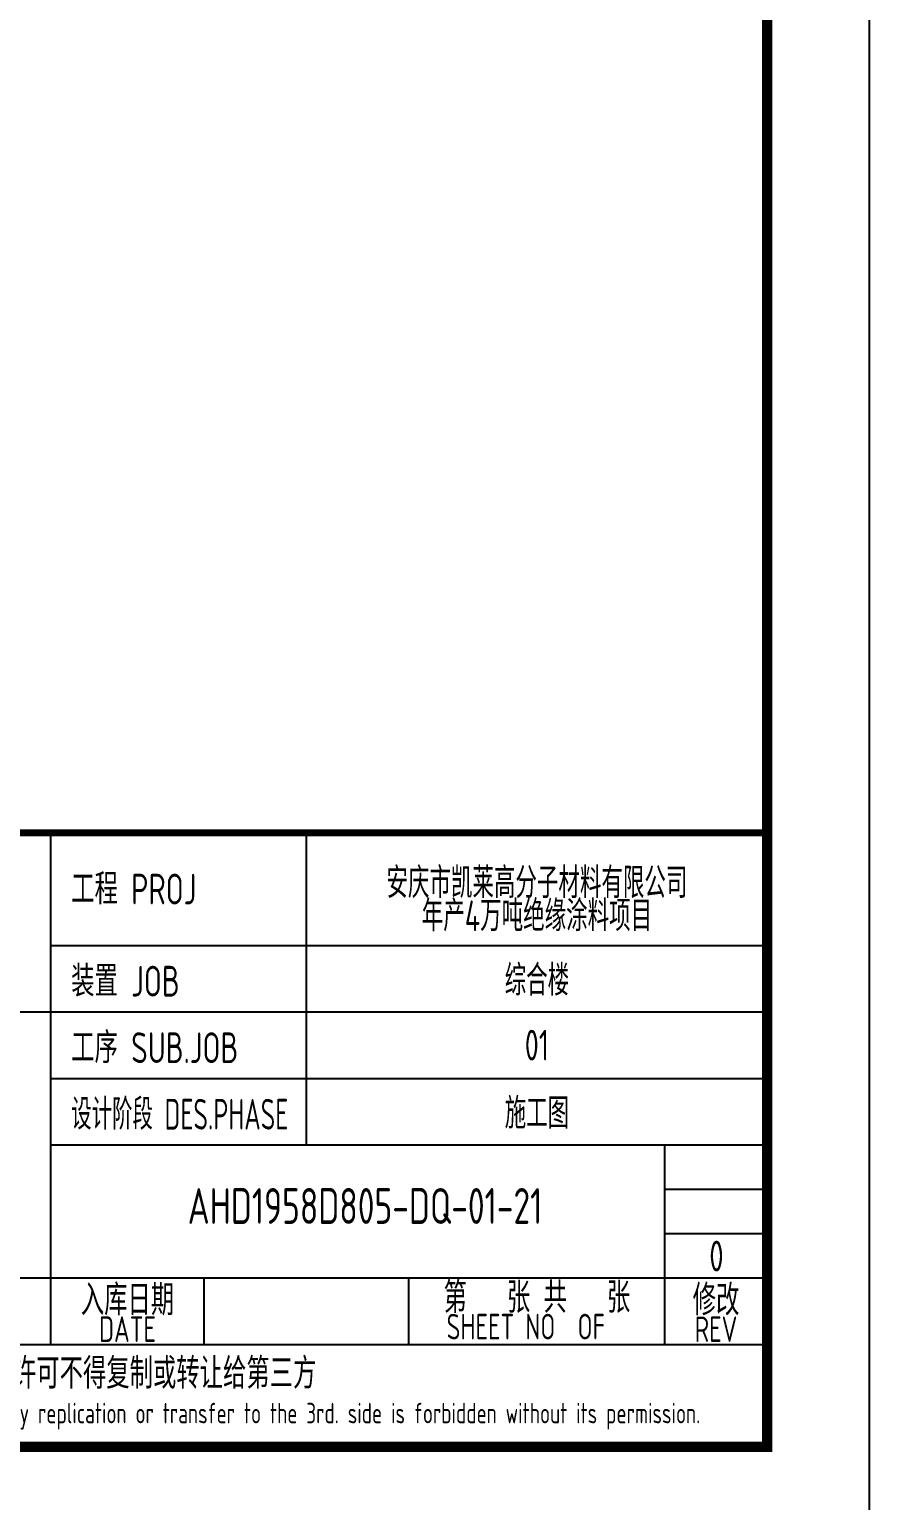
# Model space of a CAD drawing. Extents: x 6250600 to 6678662, y -692028 to -290561.
# Drawn here: x 6524457 to 6532665, y -465908 to -451533 of the extents above; entities that cross this region are included whole.
import ezdxf
from ezdxf.enums import TextEntityAlignment as Align

# ---------------------------------------------------------------- set-up
doc = ezdxf.new("R2010")
doc.units = 0
doc.header["$LTSCALE"] = 1000
doc.header["$MEASUREMENT"] = 0
doc.layers.get('0').update_dxf_attribs({"linetype": 'CONTINUOUS'})
doc.layers.add('AXIS', color=3, linetype='CONTINUOUS')
doc.layers.add('PUB_TITLE', color=4, linetype='CONTINUOUS')
doc.styles.add('AHD', font='sceie.shx', dxfattribs={"width": 0.7, "bigfont": 'sceic.shx'})
doc.styles.add('sceie', font='sceie.shx', dxfattribs={"width": 0.7, "bigfont": 'sceic.shx'})
doc.styles.add('TSSD_Rein', font='Tssdeng.shx', dxfattribs={"width": 0.7, "bigfont": 'hztxt.shx'})

msp = doc.modelspace()

# ---------------------------------------------------------------- linework, layer by layer
for p, q in [((6524665, -464382.7), (6524665, -459382.7)), ((6527165, -462432.7), (6527165, -459382.7)), ((6531665, -465382.7), (6531665, -459382.7)), ((6524665, -460482.7), (6531665, -460482.7)), ((6513665, -461132.7), (6531665, -461132.7)), ((6524665, -461782.7), (6531665, -461782.7)), ((6524665, -462432.7), (6531665, -462432.7)), ((6530665, -464382.7), (6530665, -462432.7)), ((6530665, -462866), (6531665, -462866)), ((6530665, -463299.3), (6531665, -463299.3)), ((6513665, -463732.7), (6531665, -463732.7)), ((6526165, -464382.7), (6526165, -463732.7)), ((6528165, -464382.7), (6528165, -463732.7)), ((6513665, -464382.7), (6531665, -464382.7)), ((6513665, -465382.7), (6531665, -465382.7))]:
    msp.add_line(p, q)
msp.add_lwpolyline([(6531665, -459382.7, 70, 70, 0), (6513665, -459382.7, 70, 70, 0), (6513665, -465382.7, 0, 0, 0)], format="xyseb")
at = {"layer": 'PUB_TITLE', "color": 4}
msp.add_lwpolyline([(6473265, -466382.7), (6532665, -466382.7), (6532665, -424382.7), (6473265, -424382.7)], close=True, dxfattribs=at)
at = {"layer": 'PUB_TITLE', "color": 4, "const_width": 100}
msp.add_lwpolyline([(6475765, -465382.7), (6531665, -465382.7), (6531665, -425382.7), (6475765, -425382.7)], close=True, dxfattribs=at)

# ---------------------------------------------------------------- texts
at = {"style": 'AHD'}
for s, width, p in [('工程 PROJ', 0.8, (6524865, -460082.7)), ('工程 PROJ', 0.8, (6524865, -460082.7)), ('装置 JOB', 0.8, (6524865, -460982.7)), ('装置 JOB', 0.8, (6524865, -460982.7)), ('工序 SUB.JOB', 0.8, (6524865, -461632.7)), ('工序 SUB.JOB', 0.8, (6524865, -461632.7)), ('设计阶段 DES.PHASE', 0.7, (6524865, -462282.7)), ('设计阶段 DES.PHASE', 0.7, (6524865, -462282.7))]:
    msp.add_text(s, height=300, dxfattribs=dict(at, width=width)).set_placement(p)
at = {"style": 'AHD', "width": 0.8}
for s, height, p in [('入库日期', 300, (6525415, -463932.7)), ('入库日期', 300, (6525415, -463932.7)), ('第   张 共   张', 300, (6529415, -463907.7)), ('修改', 300, (6531165, -463932.7)), ('修改', 300, (6531165, -463932.7)), ('DATE', 250, (6525415, -464232.7)), ('DATE', 250, (6525415, -464232.7)), ('SHEET NO  OF  ', 250, (6529415, -464207.7)), ('SHEET NO  OF  ', 250, (6529415, -464207.7)), ('REV', 250, (6531165, -464232.7)), ('REV', 250, (6531165, -464232.7)), ('本文件专有权属安徽华东化工医药工程有限责任公司所有,未经许可不得复制或转让给第三方', 300, (6522665, -464682.7)), ('本文件专有权属安徽华东化工医药工程有限责任公司所有,未经许可不得复制或转让给第三方', 300, (6522665, -464682.7)), ('The proprietary right of this document belongs to Anhui Huadong Chemical And Medical Engineering  Co.,Ltd.  and any replication or transfer to the 3rd. side is forbidden without its permission. ', 200, (6522665, -465082.7)), ('The proprietary right of this document belongs to Anhui Huadong Chemical And Medical Engineering  Co.,Ltd.  and any replication or transfer to the 3rd. side is forbidden without its permission. ', 200, (6522665, -465082.7))]:
    msp.add_text(s, height=height, dxfattribs=at).set_placement(p, align=Align.MIDDLE)
at = {"width": 0.8}
for tag, text, height, style, p in [('AHD1958D805-DQ-01-21', '200320-02-040', 350, 'sceie', (6527735.7, -463028.9)), ('0', '0', 300, 'AHD', (6531169, -463518.8)), ('0', '0', 300, 'AHD', (6531169, -463518.8))]:
    msp.add_attdef(tag, text=text, height=height, dxfattribs=dict(at, style=style)).set_placement(p, align=Align.MIDDLE)
at = {"layer": 'AXIS', "style": 'TSSD_Rein', "width": 0.7}
for s, p in [('安庆市凯莱高分子材料有限公司', (6529415, -459855.1)), ('年产4万吨绝缘涂料项目', (6529415, -460178.1)), ('综合楼', (6529415, -460807.7)), ('01', (6529415, -461457.7)), ('施工图', (6529415, -462107.7))]:
    msp.add_text(s, height=300, dxfattribs=at).set_placement(p, align=Align.MIDDLE)

doc.saveas('drawing.dxf')
